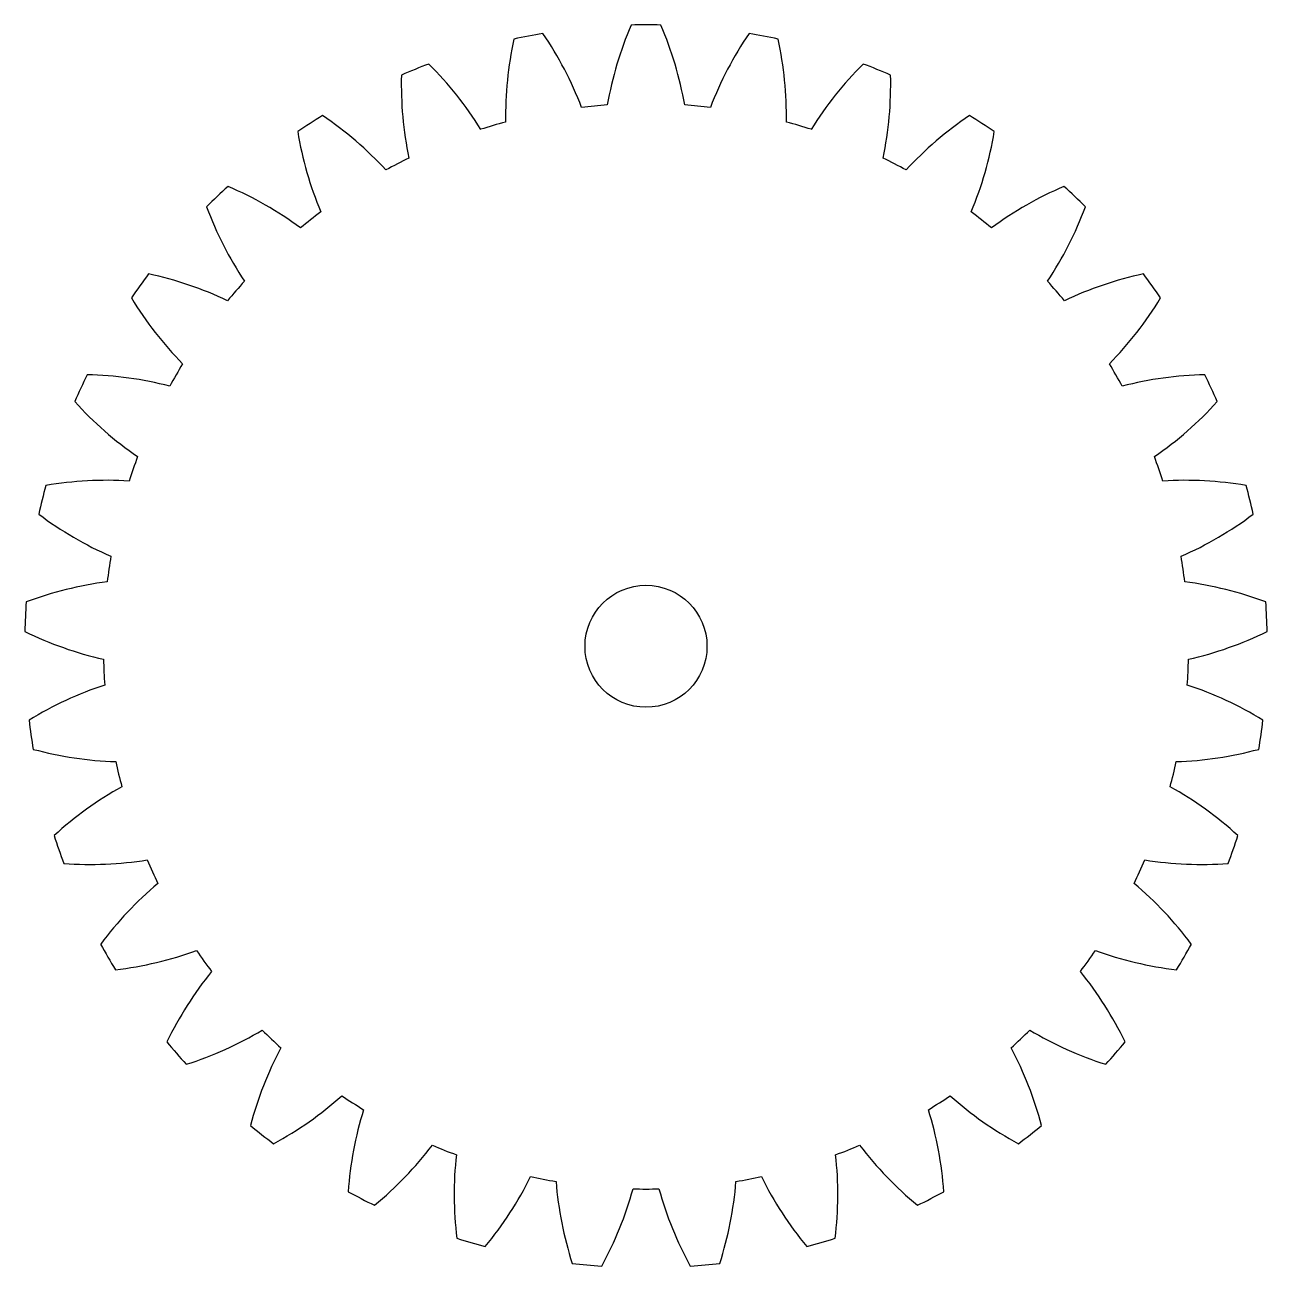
# Model space of a CAD drawing. Extents: x -30.5 to 30.5, y -30.5 to 30.6.
import ezdxf

# ---------------------------------------------------------------- set-up
doc = ezdxf.new("R2010")
doc.units = 0
doc.header["$MEASUREMENT"] = 0
doc.layers.add('VISIBLE', color=7, linetype='CONTINUOUS')

msp = doc.modelspace()

# ---------------------------------------------------------------- linework, layer by layer
at = {"layer": 'VISIBLE'}
msp.add_circle((0, 0), 3, dxfattribs=at)
for centre, radius, start, end in [((0, 0), 30.559, 88.63636, 91.36364), ((0, 0), 30.559, 99.54545, 102.27273), ((-19.788, 20.134), 17.797, 20.95646, 34.19428), ((15.62, 23.515), 17.797, 156.71481, 169.95263), ((-15.62, 23.515), 17.797, 10.04737, 23.28519), ((19.788, 20.134), 17.797, 145.80572, 159.04354), ((0, 0), 30.559, 77.72727, 80.45455), ((10.888, 26.046), 17.797, 167.6239, 180.86172), ((-10.888, 26.046), 17.797, 359.13828, 12.3761), ((0, 0), 30.559, 110.45455, 113.18182), ((-23.241, 16.025), 17.797, 31.86555, 45.10338), ((23.241, 16.025), 17.797, 134.89662, 148.13445), ((0, 0), 30.559, 66.81818, 69.54545), ((5.762, 27.636), 17.797, 178.53299, 191.77082), ((-5.762, 27.636), 17.797, 348.22918, 1.46701), ((0, 0), 26.688, 94.09091, 96.81818), ((0, 0), 26.688, 83.18182, 85.90909), ((0, 0), 30.559, 121.36364, 124.09091), ((-25.853, 11.337), 17.797, 42.77464, 56.01247), ((0, 0), 26.688, 105, 107.72727), ((0, 0), 26.688, 72.27273, 75), ((25.853, 11.337), 17.797, 123.98753, 137.22536), ((0, 0), 30.559, 55.90909, 58.63636), ((0.427, 28.227), 17.797, 189.44208, 202.67991), ((-0.427, 28.227), 17.797, 337.32009, 350.55792), ((0, 0), 26.688, 115.90909, 118.63636), ((0, 0), 26.688, 61.36364, 64.09091), ((0, 0), 30.559, 132.27273, 135), ((-27.532, 6.239), 17.797, 53.68373, 66.92156), ((27.532, 6.239), 17.797, 113.07844, 126.31627), ((0, 0), 30.559, 45, 47.72727), ((-4.922, 27.797), 17.797, 200.35117, 213.589), ((4.922, 27.797), 17.797, 326.411, 339.64883), ((0, 0), 26.688, 126.81818, 129.54545), ((0, 0), 26.688, 50.45455, 53.18182), ((0, 0), 30.559, 143.18182, 145.90909), ((-28.215, 0.916), 17.797, 64.59282, 77.83065), ((0, 0), 26.688, 137.72727, 140.45455), ((0, 0), 26.688, 39.54545, 42.27273), ((28.215, 0.916), 17.797, 102.16935, 115.40718), ((0, 0), 30.559, 34.09091, 36.81818), ((-10.094, 26.364), 17.797, 211.26026, 224.49809), ((10.094, 26.364), 17.797, 315.50191, 328.73974), ((0, 0), 26.688, 148.63636, 151.36364), ((0, 0), 26.688, 28.63636, 31.36364), ((0, 0), 30.559, 154.09091, 156.81818), ((-27.878, -4.44), 17.797, 75.50191, 88.73974), ((27.878, -4.44), 17.797, 91.26026, 104.49809), ((0, 0), 30.559, 23.18182, 25.90909), ((-14.901, 23.977), 17.797, 222.16935, 235.40718), ((14.901, 23.977), 17.797, 304.59282, 317.83065), ((0, 0), 26.688, 159.54545, 162.27273), ((0, 0), 26.688, 17.72727, 20.45455), ((-26.534, -9.636), 17.797, 86.411, 99.64883), ((26.534, -9.636), 17.797, 80.35117, 93.589), ((0, 0), 30.559, 165, 167.72727), ((0, 0), 30.559, 12.27273, 15), ((-19.169, 20.724), 17.797, 233.07844, 246.31627), ((19.169, 20.724), 17.797, 293.68373, 306.92156), ((0, 0), 26.688, 170.45455, 173.18182), ((0, 0), 26.688, 6.81818, 9.54545), ((-24.231, -14.483), 17.797, 97.32009, 110.55792), ((24.231, -14.483), 17.797, 69.44208, 82.67991), ((0, 0), 30.559, 175.90909, 178.63636), ((0, 0), 30.559, 1.36364, 4.09091), ((-22.745, 16.721), 17.797, 243.98753, 257.22536), ((22.745, 16.721), 17.797, 282.77464, 296.01247), ((0, 0), 26.688, 181.36364, 184.09091), ((0, 0), 26.688, 355.90909, 358.63636), ((-21.052, -18.808), 17.797, 108.22918, 121.46701), ((21.052, -18.808), 17.797, 58.53299, 71.77082), ((0, 0), 30.559, 186.81818, 189.54545), ((0, 0), 30.559, 350.45455, 353.18182), ((-25.498, 12.115), 17.797, 254.89662, 268.13445), ((25.498, 12.115), 17.797, 271.86555, 285.10338), ((0, 0), 26.688, 192.27273, 195), ((0, 0), 26.688, 345, 347.72727), ((-17.113, -22.452), 17.797, 119.13828, 132.3761), ((17.113, -22.452), 17.797, 47.6239, 60.86172), ((0, 0), 30.559, 197.72727, 200.45455), ((0, 0), 30.559, 339.54545, 342.27273), ((-27.33, 7.07), 17.797, 265.80572, 279.04354), ((0, 0), 26.688, 203.18182, 205.90909), ((0, 0), 26.688, 334.09091, 336.81818), ((27.33, 7.07), 17.797, 260.95646, 274.19428), ((-12.554, -25.285), 17.797, 130.04737, 143.28519), ((12.554, -25.285), 17.797, 36.71481, 49.95263), ((0, 0), 30.559, 208.63636, 211.36364), ((0, 0), 30.559, 328.63636, 331.36364), ((-28.174, 1.77), 17.797, 276.71481, 289.95263), ((0, 0), 26.688, 214.09091, 216.81818), ((0, 0), 26.688, 323.18182, 325.90909), ((28.174, 1.77), 17.797, 250.04737, 263.28519), ((-7.542, -27.204), 17.797, 140.95646, 154.19428), ((7.542, -27.204), 17.797, 25.80572, 39.04354), ((-28, -3.594), 17.797, 287.6239, 300.86172), ((0, 0), 26.688, 225, 227.72727), ((0, 0), 26.688, 312.27273, 315), ((28, -3.594), 17.797, 239.13828, 252.3761), ((0, 0), 30.559, 219.54545, 222.27273), ((0, 0), 30.559, 317.72727, 320.45455), ((-2.258, -28.139), 17.797, 151.86555, 165.10338), ((2.258, -28.139), 17.797, 14.89662, 28.13445), ((-26.814, -8.828), 17.797, 298.53299, 311.77082), ((0, 0), 26.688, 235.90909, 238.63636), ((0, 0), 26.688, 301.36364, 304.09091), ((26.814, -8.828), 17.797, 228.22918, 241.46701), ((3.109, -28.058), 17.797, 162.77464, 176.01247), ((-3.109, -28.058), 17.797, 3.98753, 17.22536), ((0, 0), 30.559, 230.45455, 233.18182), ((0, 0), 30.559, 306.81818, 309.54545), ((-24.659, -13.743), 17.797, 309.44208, 322.67991), ((0, 0), 26.688, 246.81818, 249.54545), ((8.362, -26.963), 17.797, 173.68373, 186.92156), ((-8.362, -26.963), 17.797, 353.07844, 6.31627), ((0, 0), 26.688, 290.45455, 293.18182), ((24.659, -13.743), 17.797, 217.32009, 230.55792), ((-21.612, -18.161), 17.797, 320.35117, 333.589), ((0, 0), 26.688, 257.72727, 260.45455), ((0, 0), 26.688, 279.54545, 282.27273), ((21.612, -18.161), 17.797, 206.411, 219.64883), ((0, 0), 30.559, 241.36364, 244.09091), ((13.314, -24.893), 17.797, 184.59282, 197.83065), ((-17.785, -21.923), 17.797, 331.26026, 344.49809), ((0, 0), 26.688, 268.63636, 271.36364), ((17.785, -21.923), 17.797, 195.50191, 208.73974), ((-13.314, -24.893), 17.797, 342.16935, 355.40718), ((0, 0), 30.559, 295.90909, 298.63636), ((0, 0), 30.559, 252.27273, 255), ((0, 0), 30.559, 285, 287.72727), ((0, 0), 30.559, 263.18182, 265.90909), ((0, 0), 30.559, 274.09091, 276.81818)]:
    msp.add_arc(centre, radius, start, end, dxfattribs=at)

doc.saveas('drawing.dxf')
